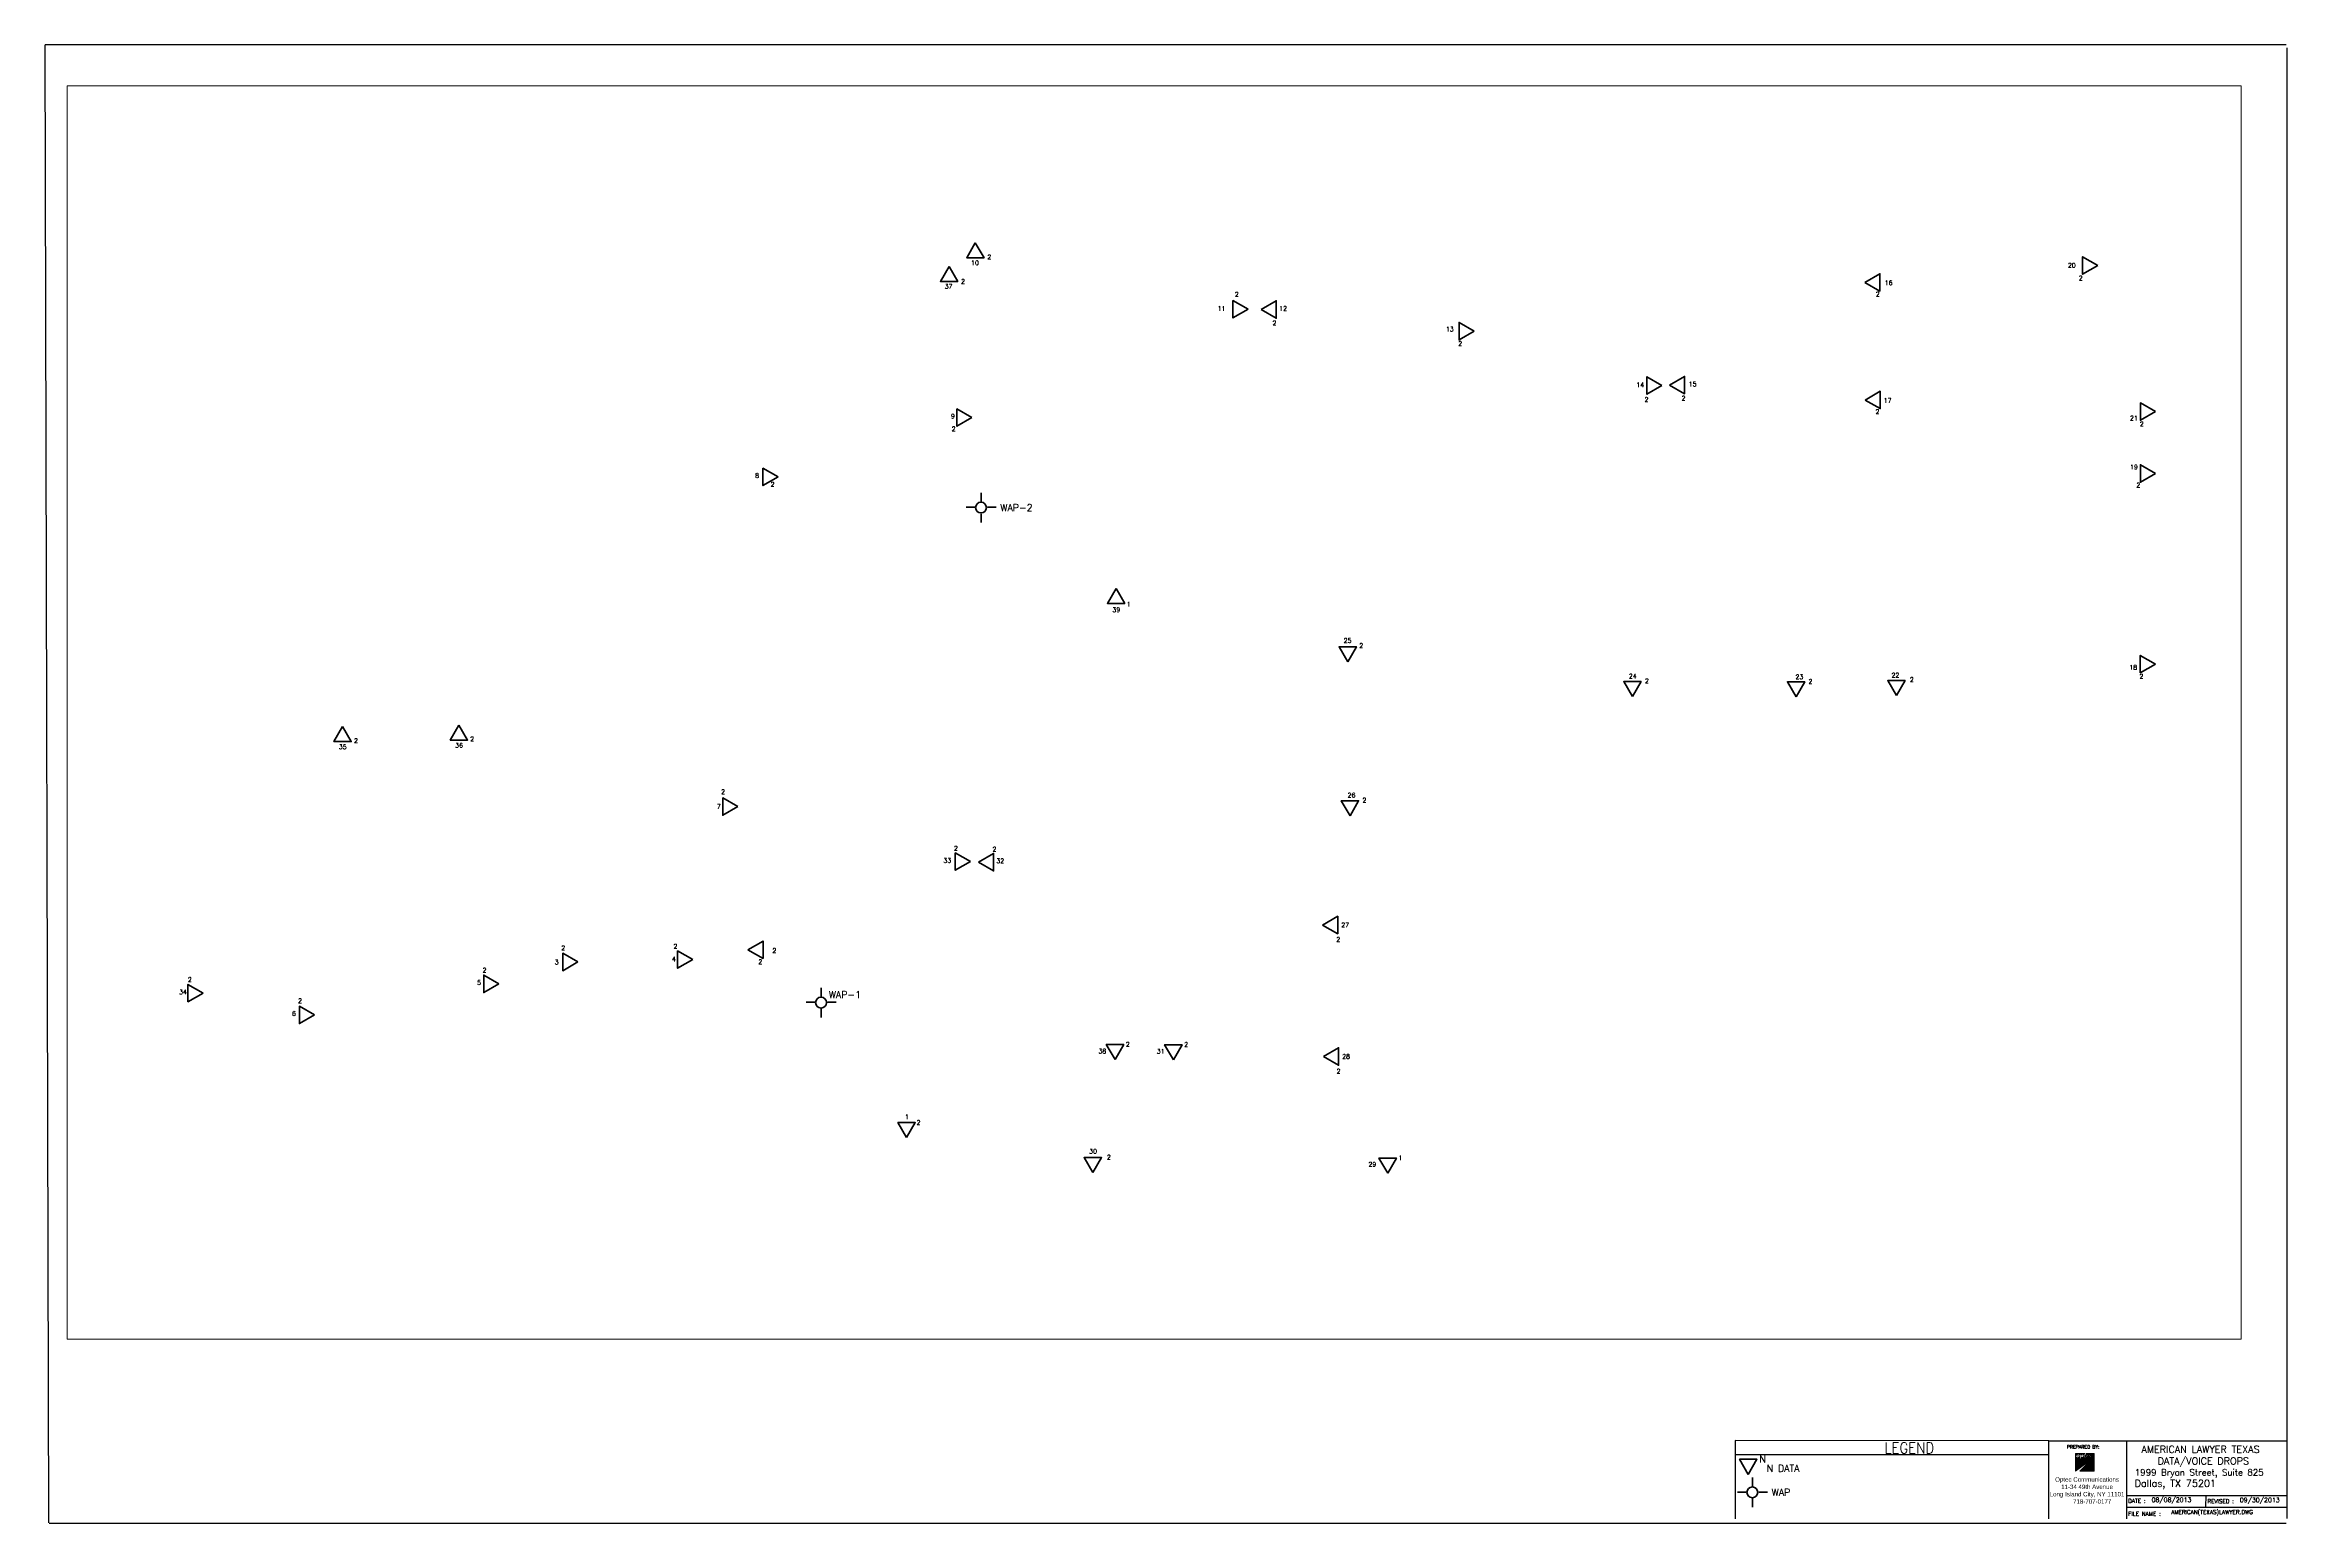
# Paper-space layout 'dsize' of a CAD drawing. Header units: inches. Extents: x -9.5 to 25.7, y -0.9 to 22.3.
import ezdxf

# ---------------------------------------------------------------- set-up
doc = ezdxf.new("R2010")
doc.units = ezdxf.units.IN
doc.header["$MEASUREMENT"] = 0
doc.layers.add('_OPTEC_LAYER', color=7, linetype='Continuous')
doc.layers.add('_SFTV', color=250, linetype='Continuous', lineweight=40)
doc.styles.add('Roman', font='romans')
doc.styles.add('TITLE_BOX', font='ROMANS.SHX', dxfattribs={"height": 0.1})

# ---------------------------------------------------------------- blocks, each defined once
blk = doc.blocks.new('A$C244547F6')
at = {"layer": '_OPTEC_LAYER'}
h = blk.add_hatch(color=256, dxfattribs=at)
h.paths.add_polyline_path([(7.833, 0.719), (7.83, 0.71), (7.838, 0.71), (7.836, 0.7), (7.828, 0.7), (7.826, 0.687), (7.826, 0.683), (7.826, 0.683), (7.828, 0.682), (7.833, 0.683), (7.832, 0.673), (7.826, 0.672), (7.822, 0.672), (7.817, 0.672), (7.814, 0.674), (7.812, 0.675), (7.811, 0.678), (7.81, 0.681), (7.811, 0.687), (7.814, 0.7), (7.808, 0.7), (7.81, 0.71), (7.815, 0.71), (7.819, 0.719), (7.718, 0.719), (7.718, 0.523), (7.898, 0.656), (7.765, 0.523), (7.921, 0.523), (7.921, 0.719)])
h.paths.add_polyline_path([(7.808, 0.691), (7.806, 0.687), (7.805, 0.683), (7.803, 0.68), (7.801, 0.677), (7.798, 0.675), (7.794, 0.673), (7.792, 0.672), (7.788, 0.672), (7.785, 0.672), (7.782, 0.673), (7.78, 0.674), (7.778, 0.676), (7.775, 0.658), (7.761, 0.658), (7.77, 0.71), (7.783, 0.71), (7.782, 0.705), (7.785, 0.708), (7.788, 0.71), (7.792, 0.711), (7.795, 0.711), (7.799, 0.711), (7.801, 0.71), (7.804, 0.708), (7.806, 0.706), (7.807, 0.703), (7.808, 0.699), (7.808, 0.695)], flags=16)
h.paths.add_polyline_path([(7.789, 0.701), (7.786, 0.7), (7.783, 0.699), (7.782, 0.696), (7.781, 0.692), (7.781, 0.688), (7.781, 0.685), (7.783, 0.683), (7.785, 0.683), (7.788, 0.683), (7.79, 0.685), (7.792, 0.688), (7.793, 0.692), (7.793, 0.696), (7.792, 0.699), (7.791, 0.7)], flags=0)
h.paths.add_polyline_path([(7.74, 0.672), (7.736, 0.672), (7.733, 0.673), (7.729, 0.674), (7.727, 0.676), (7.724, 0.68), (7.722, 0.683), (7.722, 0.688), (7.722, 0.692), (7.724, 0.696), (7.725, 0.699), (7.728, 0.703), (7.731, 0.706), (7.734, 0.708), (7.738, 0.71), (7.742, 0.711), (7.747, 0.711), (7.753, 0.711), (7.757, 0.71), (7.761, 0.708), (7.763, 0.705), (7.765, 0.702), (7.766, 0.699), (7.766, 0.696), (7.765, 0.692), (7.765, 0.688), (7.763, 0.684), (7.761, 0.681), (7.757, 0.678), (7.754, 0.675), (7.75, 0.674), (7.745, 0.672)], flags=16)
h.paths.add_polyline_path([(7.746, 0.701), (7.743, 0.701), (7.74, 0.699), (7.738, 0.696), (7.737, 0.692), (7.737, 0.688), (7.738, 0.684), (7.74, 0.683), (7.742, 0.682), (7.745, 0.683), (7.748, 0.684), (7.75, 0.688), (7.752, 0.692), (7.752, 0.696), (7.75, 0.699), (7.749, 0.701)], flags=0)
h.paths.add_polyline_path([(7.877, 0.692), (7.876, 0.689), (7.849, 0.689), (7.849, 0.686), (7.85, 0.683), (7.852, 0.681), (7.855, 0.681), (7.858, 0.681), (7.86, 0.682), (7.862, 0.685), (7.875, 0.683), (7.871, 0.678), (7.869, 0.676), (7.867, 0.675), (7.864, 0.674), (7.861, 0.673), (7.853, 0.672), (7.847, 0.673), (7.842, 0.674), (7.839, 0.677), (7.836, 0.681), (7.835, 0.684), (7.835, 0.686), (7.835, 0.692), (7.836, 0.697), (7.838, 0.7), (7.84, 0.704), (7.844, 0.706), (7.847, 0.709), (7.851, 0.71), (7.855, 0.712), (7.86, 0.712), (7.867, 0.711), (7.87, 0.71), (7.872, 0.71), (7.874, 0.708), (7.876, 0.706), (7.877, 0.704), (7.878, 0.702), (7.878, 0.7), (7.878, 0.698)], flags=16)
h.paths.add_polyline_path([(7.859, 0.704), (7.855, 0.703), (7.853, 0.701), (7.851, 0.699), (7.851, 0.696), (7.864, 0.696), (7.864, 0.699), (7.864, 0.701), (7.862, 0.703)], flags=0)
h.paths.add_polyline_path([(7.893, 0.684), (7.895, 0.683), (7.898, 0.682), (7.9, 0.682), (7.902, 0.683), (7.904, 0.685), (7.905, 0.688), (7.915, 0.686), (7.916, 0.684), (7.915, 0.682), (7.912, 0.679), (7.91, 0.676), (7.906, 0.674), (7.902, 0.672), (7.897, 0.672), (7.892, 0.672), (7.888, 0.673), (7.885, 0.675), (7.883, 0.677), (7.881, 0.68), (7.88, 0.683), (7.879, 0.687), (7.88, 0.692), (7.881, 0.697), (7.883, 0.701), (7.885, 0.704), (7.887, 0.706), (7.889, 0.708), (7.892, 0.71), (7.896, 0.711), (7.902, 0.712), (7.905, 0.711), (7.909, 0.71), (7.912, 0.71), (7.914, 0.708), (7.915, 0.706), (7.916, 0.704), (7.917, 0.698), (7.906, 0.697), (7.905, 0.699), (7.905, 0.701), (7.903, 0.701), (7.901, 0.701), (7.898, 0.701), (7.895, 0.699), (7.894, 0.696), (7.892, 0.691), (7.892, 0.687)], flags=16)
for p, q in [((-14.562, 16.168), (-14.524, -0.044)), ((10.028, 16.169), (-14.56, 16.169)), ((10.039, 0.007), (10.039, 16.135)), ((3.983, 0.86), (3.983, 0)), ((7.424, 0.858), (3.984, 0.859)), ((7.423, 0.857), (10.037, 0.857)), ((7.423, 0), (7.423, 0.857)), ((8.281, 0), (8.281, 0.857)), ((3.984, 0.707), (7.423, 0.707)), ((8.281, 0.257), (10.037, 0.257)), ((9.149, 0.132), (9.15, 0.257)), ((8.281, 0.131), (10.037, 0.131)), ((-14.514, -0.045), (10.028, -0.045))]:
    blk.add_line(p, q, dxfattribs=at)
at = {"layer": '_OPTEC_LAYER', "lineweight": 0}
for points in [[(7.833, 0.719), (7.83, 0.71), (7.838, 0.71), (7.836, 0.7), (7.828, 0.7), (7.826, 0.687), (7.826, 0.687), (7.826, 0.683), (7.826, 0.683), (7.826, 0.683), (7.828, 0.682), (7.828, 0.682), (7.833, 0.683), (7.832, 0.673), (7.832, 0.673), (7.826, 0.672), (7.822, 0.672), (7.822, 0.672), (7.817, 0.672), (7.814, 0.674), (7.814, 0.674), (7.812, 0.675), (7.811, 0.678), (7.811, 0.678), (7.81, 0.681), (7.811, 0.687), (7.814, 0.7), (7.808, 0.7), (7.81, 0.71), (7.815, 0.71), (7.819, 0.719), (7.718, 0.719), (7.718, 0.523), (7.898, 0.656), (7.765, 0.523), (7.921, 0.523), (7.921, 0.719), (7.833, 0.719), (7.833, 0.719)], [(7.74, 0.672), (7.74, 0.672), (7.736, 0.672), (7.733, 0.673), (7.729, 0.674), (7.727, 0.676), (7.727, 0.676), (7.724, 0.68), (7.722, 0.683), (7.722, 0.688), (7.722, 0.692), (7.722, 0.692), (7.724, 0.696), (7.725, 0.699), (7.728, 0.703), (7.731, 0.706), (7.731, 0.706), (7.734, 0.708), (7.738, 0.71), (7.742, 0.711), (7.747, 0.711), (7.747, 0.711), (7.753, 0.711), (7.757, 0.71), (7.761, 0.708), (7.763, 0.705), (7.763, 0.705), (7.765, 0.702), (7.766, 0.699), (7.766, 0.696), (7.765, 0.692), (7.765, 0.692), (7.765, 0.688), (7.763, 0.684), (7.761, 0.681), (7.757, 0.678), (7.757, 0.678), (7.754, 0.675), (7.75, 0.674), (7.745, 0.672), (7.74, 0.672), (7.74, 0.672), (7.74, 0.672)], [(7.808, 0.691), (7.808, 0.691), (7.806, 0.687), (7.805, 0.683), (7.803, 0.68), (7.801, 0.677), (7.801, 0.677), (7.798, 0.675), (7.794, 0.673), (7.792, 0.672), (7.788, 0.672), (7.788, 0.672), (7.785, 0.672), (7.782, 0.673), (7.782, 0.673), (7.78, 0.674), (7.778, 0.676), (7.775, 0.658), (7.761, 0.658), (7.77, 0.71), (7.783, 0.71), (7.782, 0.705), (7.782, 0.705), (7.785, 0.708), (7.788, 0.71), (7.788, 0.71), (7.792, 0.711), (7.795, 0.711), (7.795, 0.711), (7.799, 0.711), (7.801, 0.71), (7.804, 0.708), (7.806, 0.706), (7.806, 0.706), (7.807, 0.703), (7.808, 0.699), (7.808, 0.695), (7.808, 0.691), (7.808, 0.691), (7.808, 0.691)], [(7.877, 0.692), (7.876, 0.689), (7.849, 0.689), (7.849, 0.689), (7.849, 0.686), (7.85, 0.683), (7.85, 0.683), (7.852, 0.681), (7.855, 0.681), (7.855, 0.681), (7.858, 0.681), (7.86, 0.682), (7.86, 0.682), (7.862, 0.685), (7.875, 0.683), (7.875, 0.683), (7.871, 0.678), (7.869, 0.676), (7.867, 0.675), (7.867, 0.675), (7.864, 0.674), (7.861, 0.673), (7.853, 0.672), (7.853, 0.672), (7.847, 0.673), (7.842, 0.674), (7.842, 0.674), (7.839, 0.677), (7.836, 0.681), (7.836, 0.681), (7.835, 0.684), (7.835, 0.686), (7.835, 0.692), (7.835, 0.692), (7.836, 0.697), (7.838, 0.7), (7.84, 0.704), (7.844, 0.706), (7.844, 0.706), (7.847, 0.709), (7.851, 0.71), (7.855, 0.712), (7.86, 0.712), (7.86, 0.712), (7.867, 0.711), (7.87, 0.71), (7.872, 0.71), (7.872, 0.71), (7.874, 0.708), (7.876, 0.706), (7.877, 0.704), (7.878, 0.702), (7.878, 0.702), (7.878, 0.7), (7.878, 0.698), (7.877, 0.692), (7.877, 0.692), (7.877, 0.692)], [(7.859, 0.704), (7.859, 0.704), (7.855, 0.703), (7.853, 0.701), (7.853, 0.701), (7.851, 0.699), (7.851, 0.696), (7.864, 0.696), (7.864, 0.696), (7.864, 0.699), (7.864, 0.701), (7.864, 0.701), (7.862, 0.703), (7.859, 0.704), (7.859, 0.704), (7.859, 0.704)], [(7.893, 0.684), (7.893, 0.684), (7.895, 0.683), (7.898, 0.682), (7.898, 0.682), (7.9, 0.682), (7.902, 0.683), (7.902, 0.683), (7.904, 0.685), (7.905, 0.688), (7.915, 0.686), (7.915, 0.686), (7.916, 0.684), (7.915, 0.682), (7.912, 0.679), (7.912, 0.679), (7.91, 0.676), (7.906, 0.674), (7.906, 0.674), (7.902, 0.672), (7.897, 0.672), (7.897, 0.672), (7.892, 0.672), (7.888, 0.673), (7.888, 0.673), (7.885, 0.675), (7.883, 0.677), (7.883, 0.677), (7.881, 0.68), (7.88, 0.683), (7.88, 0.683), (7.879, 0.687), (7.88, 0.692), (7.88, 0.692), (7.881, 0.697), (7.883, 0.701), (7.883, 0.701), (7.885, 0.704), (7.887, 0.706), (7.887, 0.706), (7.889, 0.708), (7.892, 0.71), (7.892, 0.71), (7.896, 0.711), (7.902, 0.712), (7.902, 0.712), (7.905, 0.711), (7.909, 0.71), (7.912, 0.71), (7.914, 0.708), (7.914, 0.708), (7.915, 0.706), (7.916, 0.704), (7.917, 0.698), (7.906, 0.697), (7.906, 0.697), (7.905, 0.699), (7.905, 0.701), (7.905, 0.701), (7.903, 0.701), (7.901, 0.701), (7.901, 0.701), (7.898, 0.701), (7.895, 0.699), (7.895, 0.699), (7.894, 0.696), (7.892, 0.691), (7.892, 0.691), (7.892, 0.687), (7.893, 0.684), (7.893, 0.684), (7.893, 0.684)]]:
    blk.add_lwpolyline(points, dxfattribs=at)
at = {"layer": '_OPTEC_LAYER', "style": 'Roman', "width": 0.9}
blk.add_text('LEGEND', height=0.1191, dxfattribs=at).set_placement((5.62, 0.72))
at = {"layer": '_OPTEC_LAYER', "style": 'Roman'}
for s, height, p in [('PREPARED BY:', 0.03675, (7.624, 0.772)), ('DATE : ', 0.0446, (8.295, 0.176)), ('FILE NAME : ', 0.04459, (8.296, 0.035)), ('REVISED : ', 0.0446, (9.165, 0.172))]:
    blk.add_text(s, height=height, dxfattribs=at).set_placement(p)
at = {"layer": '_OPTEC_LAYER', "insert": (7.844, 0.312), "char_height": 0.0482, "width": 1.87995, "attachment_point": 5, "style": 'Roman'}
blk.add_mtext('{\\fArial|b0|i0|c0|p34;Optec Communications\\P11-34 49th Avenue\\PLong Island City, NY 11101\\P      718-707-0177}', dxfattribs=at)
blk = doc.blocks.new('SIX FLAGS B SIZE PORTRAIT_1')
at = {"layer": '_OPTEC_LAYER'}
blk.add_blockref('A$C244547F6', (7.709, 0.012), dxfattribs=at)
blk = doc.blocks.new('SIX FLAGS B SIZE PORTRAIT')
at = {"layer": '_OPTEC_LAYER'}
blk.add_blockref('SIX FLAGS B SIZE PORTRAIT_1', (6.461, 0.007), dxfattribs=at)
blk = doc.blocks.new('_DATA_VOICE')
at = {"layer": '_SFTV', "color": 1, "lineweight": 53}
blk.add_lwpolyline([(7.9, 0), (15.7, 13.6), (0, 13.6)], close=True, dxfattribs=at)
blk = doc.blocks.new('_WAP')
at = {"color": 1, "lineweight": 35}
for p, q in [((0.231, 0.333), (0.231, 0.469)), ((0, 0.24), (0.136, 0.24)), ((0.231, 0), (0.231, 0.136)), ((0.333, 0.24), (0.469, 0.24))]:
    blk.add_line(p, q, dxfattribs=at)
blk.add_circle((0.231, 0.235), 0.0845, dxfattribs=at)

psp = doc.layouts.new('dsize')

# ---------------------------------------------------------------- block references
for p in [(4.982, 14.797), (2.472, 7.033), (17.084, -0.648)]:
    psp.add_blockref('_WAP', p)
at = {"layer": '_OPTEC_LAYER', "linetype": 'Continuous', "xscale": 1.43, "yscale": 1.43, "zscale": 1.43}
psp.add_blockref('SIX FLAGS B SIZE PORTRAIT', (-8.914, -0.858), dxfattribs=at)
at = {"layer": '_OPTEC_LAYER', "xscale": 0.01737449999999541, "yscale": 0.01737449999999541, "zscale": 0.01737449999999541}
for p, rotation in [((5.261, 19.187), 180), ((4.848, 18.816), 180), ((19.079, 18.7), 270), ((22.733, 18.693), 90), ((9.402, 18.006), 90), ((9.609, 18.276), 270), ((12.949, 17.663), 90), ((15.896, 16.811), 90), ((16.016, 17.091), 270), ((5.071, 16.307), 90), ((19.085, 16.857), 270), ((23.639, 16.402), 90), ((2.028, 15.377), 90), ((23.639, 15.431), 90), ((7.468, 13.765), 180), ((23.638, 12.441), 90), ((-2.843, 11.621), 180), ((-4.668, 11.598), 180), ((1.397, 10.206), 90), ((5.046, 9.344), 90), ((5.173, 9.607), 270), ((1.557, 8.233), 270), ((-1.113, 7.769), 90), ((0.689, 7.807), 90), ((-6.993, 7.281), 90), ((-2.353, 7.426), 90), ((-5.246, 6.938), 90)]:
    psp.add_blockref('_DATA_VOICE', p, dxfattribs=dict(at, rotation=rotation))
at = {"layer": '_OPTEC_LAYER'}
for p, xscale, yscale, zscale in [((10.831, 12.613), 0.01737449999999541, 0.01737449999999541, 0.01737449999999541), ((19.439, 12.083), 0.01737449999999541, 0.01737449999999541, 0.01737449999999541), ((15.296, 12.068), 0.01737449999999541, 0.01737449999999541, 0.01737449999999541), ((17.865, 12.064), 0.01737449999999541, 0.01737449999999541, 0.01737449999999541), ((10.865, 10.197), 0.01737449999999541, 0.01737449999999541, 0.01737449999999541), ((3.908, 5.151), 0.01737449999999541, 0.01737449999999541, 0.01737449999999541), ((6.831, 4.601), 0.01737449999999541, 0.01737449999999541, 0.01737449999999541), ((17.114, -0.131), 0.01737449999999718, 0.01737449999999718, 0.01737449999999718)]:
    psp.add_blockref('_DATA_VOICE', p, dxfattribs=dict(at, xscale=xscale, yscale=yscale, zscale=zscale))
at = {"layer": '_SFTV', "xscale": 0.01737449999999541, "yscale": 0.01737449999999541, "zscale": 0.01737449999999541, "rotation": 270}
for p in [(10.573, 8.622), (10.587, 6.559)]:
    psp.add_blockref('_DATA_VOICE', p, dxfattribs=at)
at = {"layer": '_SFTV', "xscale": 0.01737449999999541, "yscale": 0.01737449999999541, "zscale": 0.01737449999999541}
for p in [(7.179, 6.374), (8.094, 6.371), (11.457, 4.594)]:
    psp.add_blockref('_DATA_VOICE', p, dxfattribs=at)

# ---------------------------------------------------------------- texts
at = {"layer": '_SFTV', "color": 1, "linetype": 'Continuous', "char_height": 0.0715, "attachment_point": 1, "style": 'TITLE_BOX'}
for s, insert, width in [('2', (5.313, 18.999), 0.11544), ('10', (5.056, 18.908), 0.17588), ('20', (22.266, 18.867), 0.16843), ('2', (22.436, 18.667), 0.11544), ('37', (4.643, 18.538), 0.17588), ('2', (4.9, 18.614), 0.11544), ('2', (9.195, 18.413), 0.11544), ('2', (19.252, 18.417), 0.11544), ('16', (19.392, 18.594), 0.16865), ('11', (8.924, 18.191), 0.137), ('2', (9.786, 17.964), 0.11544), ('12', (9.891, 18.191), 0.23296), ('13', (12.506, 17.867), 0.16378), ('2', (12.7, 17.642), 0.11544), ('14', (15.495, 16.992), 0.1237), ('15', (16.316, 17.005), 0.13626), ('2', (15.625, 16.763), 0.11544), ('2', (16.204, 16.785), 0.11544), ('2', (19.247, 16.573), 0.11544), ('17', (19.376, 16.747), 0.16958), ('9', (4.742, 16.502), 0.08514), ('2', (4.753, 16.302), 0.11544), ('21', (23.24, 16.471), 0.17888), ('2', (23.393, 16.379), 0.11544), ('8', (1.67, 15.57), 0.17588), ('19', (23.24, 15.705), 0.13305), ('2', (1.912, 15.433), 0.11544), ('2', (23.34, 15.421), 0.11544), ('39', (7.273, 13.466), 0.21658), ('1', (7.5, 13.554), 0.21658), ('25', (10.903, 12.982), 0.21937), ('2', (11.147, 12.904), 0.11544), ('24', (15.377, 12.425), 0.16243), ('2', (15.63, 12.349), 0.11544), ('23', (17.991, 12.413), 0.15087), ('2', (18.195, 12.34), 0.11544), ('22', (19.497, 12.438), 0.16039), ('2', (19.786, 12.37), 0.11544), ('18', (23.229, 12.562), 0.15441), ('2', (23.388, 12.421), 0.11544), ('35', (-4.863, 11.316), 0.17588), ('2', (-4.624, 11.412), 0.11544), ('36', (-3.038, 11.339), 0.17588), ('2', (-2.802, 11.438), 0.11544), ('2', (1.135, 10.61), 0.11544), ('26', (10.965, 10.558), 0.21937), ('7', (1.067, 10.381), 0.11544), ('2', (11.197, 10.478), 0.11544), ('33', (4.622, 9.533), 0.19856), ('2', (4.789, 9.724), 0.11544), ('2', (5.393, 9.71), 0.11544), ('32', (5.453, 9.528), 0.21658), ('27', (10.865, 8.522), 0.23296), ('2', (-1.372, 8.161), 0.11544), ('2', (0.388, 8.186), 0.11544), ('2', (1.94, 8.12), 0.09442), ('2', (10.788, 8.295), 0.11544), ('2', (-2.607, 7.813), 0.11544), ('3', (-1.476, 7.939), 0.11544), ('4', (0.363, 7.985), 0.11544), ('2', (1.72, 7.944), 0.11544), ('34', (-7.368, 7.471), 0.11544), ('2', (-7.232, 7.665), 0.11544), ('5', (-2.693, 7.619), 0.11544), ('6', (-5.598, 7.134), 0.11544), ('2', (-5.502, 7.332), 0.11544), ('38', (7.055, 6.542), 0.13803), ('2', (7.485, 6.649), 0.21658), ('31', (7.97, 6.54), 0.13803), ('2', (8.4, 6.647), 0.21658), ('28', (10.879, 6.46), 0.23296), ('2', (10.792, 6.227), 0.11544), ('1', (4.02, 5.513), 0.06262), ('2', (4.202, 5.424), 0.11544), ('30', (6.91, 4.972), 0.17588), ('2', (7.188, 4.879), 0.11544), ('29', (11.291, 4.767), 0.13803), ('1', (11.763, 4.869), 0.21658)]:
    psp.add_mtext(s, dxfattribs=dict(at, insert=insert, width=width))
at = {"layer": '_SFTV', "color": 239, "linetype": 'Continuous', "attachment_point": 1, "style": 'TITLE_BOX'}
for s, insert, char_height, width in [('WAP-2', (5.516, 15.085), 0.1081, 0.61219), ('WAP-1', (2.826, 7.446), 0.1081, 0.61219), ('N', (17.425, 0.164), 0.108, 0.61219), ('N DATA', (17.541, 0.016), 0.1081, 0.61219), ('\\pi0.20833;AMERICAN LAWYER TEXAS\\P\\pi0.46247;DATA/VOICE DROPS\\P\\pi0.1037;{\\H0.90877x;1999 Bryan Street, Suite 825\\P\\pi0.55416;}Dallas, TX 75201', (23.211, 0.316), 0.11004, 2.50739), ('WAP', (17.618, -0.36), 0.1081, 0.61219), ('08/08/2013', (23.578, -0.494), 0.0715, 0.41892), ('AMERICAN(TEXAS)LAWYER.DWG', (23.886, -0.69), 0.06435, 0.37703), ('09/30/2013', (24.963, -0.497), 0.0715, 0.41892)]:
    psp.add_mtext(s, dxfattribs=dict(at, insert=insert, char_height=char_height, width=width))

# ---------------------------------------------------------------- viewports
at = {"layer": '_OPTEC_LAYER', "view_target_point": (135.384, -24.828)}
psp.add_viewport(center=(7.929, 11.818), size=(34.113, 19.66229), view_center_point=(0, 0), view_height=127.55971, dxfattribs=at)

doc.saveas('drawing.dxf')
